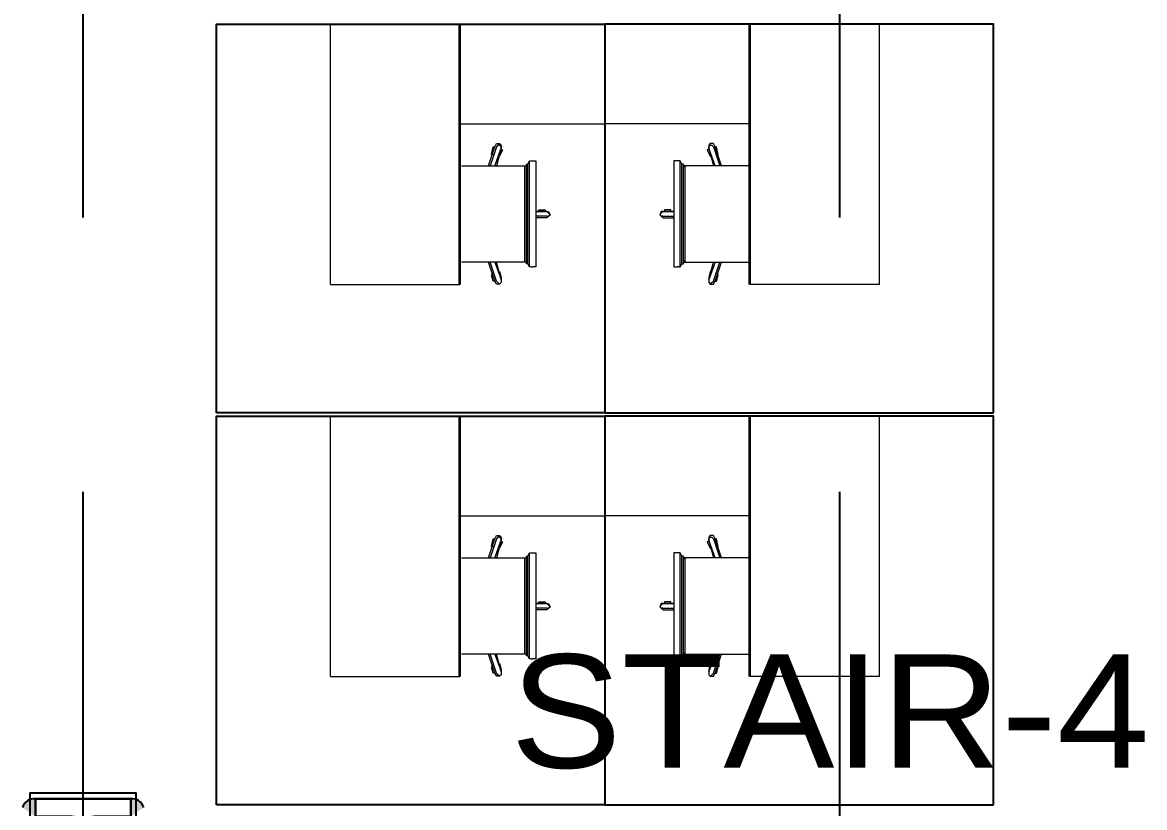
# Model space of a CAD drawing. Header units: millimetres. Extents: x 2148 to 2681, y 758 to 986.
# Drawn here: x 2598.861 to 2601.46, y 943.202 to 945.02 of the extents above; entities that cross this region are included whole.
import ezdxf

# ---------------------------------------------------------------- set-up
doc = ezdxf.new("R2010")
doc.units = ezdxf.units.MM
doc.linetypes.add('CENTER2', pattern=[28.575, 19.05, -3.175, 3.175, -3.175])
for name, color, linetype in [('at_Entity', 7, 'Continuous'), ('COLUMN', 7, 'Continuous'), ('D', 1, 'Continuous'), ('S-BEAM-IDEN', 2, 'Continuous'), ('S-COLS', 6, 'Continuous'), ('S_GRID LINES', 252, 'Continuous'), ('WELD', 251, 'Continuous')]:
    doc.layers.add(name, color=color, linetype=linetype)
doc.styles.add('MMTX$0$ESMX$0$X-OPTA1D', font='x-opta1d')

msp = doc.modelspace()

# ---------------------------------------------------------------- hatches: boundary and pattern name
at = {"layer": 'WELD'}
h = msp.add_hatch(color=256, dxfattribs=at)
h.paths.add_polyline_path([(2598.891019, 943.222295, 0.357162009), (2598.861019, 943.2017845), (2598.891019, 943.181274)])
h.paths.add_polyline_path([(2599.111999, 943.222295), (2599.111999, 943.181274), (2599.141999, 943.2017845, 0.357162009)])
h.paths.add_polyline_path([(2599.111999, 942.757348), (2599.111999, 942.716327, 0.357162009), (2599.141999, 942.7368375)])
h.paths.add_polyline_path([(2598.891019, 942.757348), (2598.861019, 942.7368375, 0.357162009), (2598.891019, 942.716327)])

# ---------------------------------------------------------------- linework, layer by layer
at = {"layer": 'at_Entity', "color": 0, "lineweight": 15}
for p, q in [((2599.5744719, 945.015824, 0), (2600.2102485, 945.015824, 0)), ((2599.5744719, 944.4131053, 0), (2599.5744719, 945.015824, 0)), ((2599.5744719, 945.015824, 0), (2600.2102485, 945.015824, 0)), ((2599.5744719, 944.4131053, 0), (2599.5744719, 945.015824, 0)), ((2600.2102485, 944.7852445, 0), (2600.2102485, 945.015824, 0)), ((2600.8460251, 945.015824, 0), (2600.2102485, 945.015824, 0)), ((2600.2102485, 944.7852445, 0), (2600.2102485, 945.015824, 0)), ((2600.2102485, 944.7852445, 0), (2600.2102485, 945.015824, 0)), ((2600.8460251, 945.015824, 0), (2600.2102485, 945.015824, 0)), ((2600.2102485, 944.7852445, 0), (2600.2102485, 945.015824, 0)), ((2600.8460251, 944.4131053, 0), (2600.8460251, 945.015824, 0)), ((2600.8460251, 944.4131053, 0), (2600.8460251, 945.015824, 0)), ((2599.8745909, 944.7852445, 0), (2600.2102485, 944.7852445, 0)), ((2599.8745909, 944.7852445, 0), (2600.2102485, 944.7852445, 0)), ((2600.5459061, 944.7852445, 0), (2600.2102485, 944.7852445, 0)), ((2600.5459061, 944.7852445, 0), (2600.2102485, 944.7852445, 0)), ((2599.9404712, 944.6880346, 0), (2599.9551112, 944.731954, 0)), ((2599.9404712, 944.6880346, 0), (2599.9551112, 944.731954, 0)), ((2599.958771, 944.731954, 0), (2599.944131, 944.6880346, 0)), ((2599.958771, 944.731954, 0), (2599.944131, 944.6880346, 0)), ((2599.9477909, 944.7136542, 0), (2599.9514507, 944.731954, 0)), ((2599.9477909, 944.7136542, 0), (2599.9514507, 944.731954, 0)), ((2599.9514507, 944.731954, 0), (2599.9551112, 944.731954, 0)), ((2599.9514507, 944.731954, 0), (2599.9551112, 944.731954, 0)), ((2599.9551112, 944.731954, 0), (2599.958771, 944.7392743, 0)), ((2599.9551112, 944.731954, 0), (2599.958771, 944.7392743, 0)), ((2599.9551112, 944.6880346, 0), (2599.9697512, 944.7282942, 0)), ((2599.9551112, 944.6880346, 0), (2599.9697512, 944.7282942, 0)), ((2599.958771, 944.7392743, 0), (2599.9660907, 944.7392743, 0)), ((2599.958771, 944.7392743, 0), (2599.9660907, 944.7392743, 0)), ((2599.9624309, 944.7356145, 0), (2599.958771, 944.731954, 0)), ((2599.9624309, 944.7356145, 0), (2599.958771, 944.731954, 0)), ((2599.9697512, 944.7282942, 0), (2599.958771, 944.6880346, 0)), ((2599.9697512, 944.7282942, 0), (2599.958771, 944.6880346, 0)), ((2599.9660907, 944.7356145, 0), (2599.9624309, 944.7356145, 0)), ((2599.9660907, 944.7356145, 0), (2599.9624309, 944.7356145, 0)), ((2599.9660907, 944.7392743, 0), (2599.9697512, 944.7356145, 0)), ((2599.9660907, 944.7392743, 0), (2599.9697512, 944.7356145, 0)), ((2599.9697512, 944.731954, 0), (2599.9660907, 944.7356145, 0)), ((2599.9697512, 944.731954, 0), (2599.9660907, 944.7356145, 0)), ((2599.9697512, 944.7356145, 0), (2599.9697512, 944.7282942, 0)), ((2599.9697512, 944.7356145, 0), (2599.9697512, 944.7282942, 0)), ((2599.9697512, 944.7282942, 0), (2599.9697512, 944.731954, 0)), ((2599.9697512, 944.7282942, 0), (2599.9697512, 944.731954, 0)), ((2600.4544063, 944.7392743, 0), (2600.4507458, 944.7356145, 0)), ((2600.4544063, 944.7392743, 0), (2600.4507458, 944.7356145, 0)), ((2600.4507458, 944.7356145, 0), (2600.4507458, 944.7282942, 0)), ((2600.4507458, 944.731954, 0), (2600.4544063, 944.7356145, 0)), ((2600.4507458, 944.7356145, 0), (2600.4507458, 944.7282942, 0)), ((2600.4507458, 944.731954, 0), (2600.4544063, 944.7356145, 0)), ((2600.4507458, 944.7282942, 0), (2600.4507458, 944.731954, 0)), ((2600.4507458, 944.7282942, 0), (2600.4507458, 944.731954, 0)), ((2600.4653858, 944.6880346, 0), (2600.4507458, 944.7282942, 0)), ((2600.4507458, 944.7282942, 0), (2600.461726, 944.6880346, 0)), ((2600.4653858, 944.6880346, 0), (2600.4507458, 944.7282942, 0)), ((2600.4507458, 944.7282942, 0), (2600.461726, 944.6880346, 0)), ((2600.461726, 944.7392743, 0), (2600.4544063, 944.7392743, 0)), ((2600.461726, 944.7392743, 0), (2600.4544063, 944.7392743, 0)), ((2600.4544063, 944.7356145, 0), (2600.4580661, 944.7356145, 0)), ((2600.4544063, 944.7356145, 0), (2600.4580661, 944.7356145, 0)), ((2600.4580661, 944.7356145, 0), (2600.461726, 944.731954, 0)), ((2600.4580661, 944.7356145, 0), (2600.461726, 944.731954, 0)), ((2600.4653858, 944.731954, 0), (2600.461726, 944.7392743, 0)), ((2600.4653858, 944.731954, 0), (2600.461726, 944.7392743, 0)), ((2600.461726, 944.731954, 0), (2600.4763659, 944.6880346, 0)), ((2600.461726, 944.731954, 0), (2600.4763659, 944.6880346, 0)), ((2600.4800258, 944.6880346, 0), (2600.4653858, 944.731954, 0)), ((2600.4690463, 944.731954, 0), (2600.4653858, 944.731954, 0)), ((2600.4800258, 944.6880346, 0), (2600.4653858, 944.731954, 0)), ((2600.4690463, 944.731954, 0), (2600.4653858, 944.731954, 0)), ((2600.4727061, 944.7136542, 0), (2600.4690463, 944.731954, 0)), ((2600.4727061, 944.7136542, 0), (2600.4690463, 944.731954, 0)), ((2599.9514507, 944.7136542, 0), (2599.9477909, 944.7136542, 0)), ((2599.9514507, 944.7136542, 0), (2599.9477909, 944.7136542, 0)), ((2599.9660907, 944.7099943, 0), (2599.9624309, 944.7099943, 0)), ((2599.9660907, 944.7099943, 0), (2599.9624309, 944.7099943, 0)), ((2599.973411, 944.7246343, 0), (2599.9660907, 944.7099943, 0)), ((2599.973411, 944.7246343, 0), (2599.9660907, 944.7099943, 0)), ((2599.9697512, 944.7246343, 0), (2599.973411, 944.7246343, 0)), ((2599.9697512, 944.7246343, 0), (2599.973411, 944.7246343, 0)), ((2600.4507458, 944.7246343, 0), (2600.447086, 944.7246343, 0)), ((2600.447086, 944.7246343, 0), (2600.4544063, 944.7099943, 0)), ((2600.4507458, 944.7246343, 0), (2600.447086, 944.7246343, 0)), ((2600.447086, 944.7246343, 0), (2600.4544063, 944.7099943, 0)), ((2600.4544063, 944.7099943, 0), (2600.4580661, 944.7099943, 0)), ((2600.4544063, 944.7099943, 0), (2600.4580661, 944.7099943, 0)), ((2600.4690463, 944.7136542, 0), (2600.4727061, 944.7136542, 0)), ((2600.4690463, 944.7136542, 0), (2600.4727061, 944.7136542, 0)), ((2599.8782514, 944.6880346, 0), (2600.0246507, 944.6880346, 0)), ((2599.8782514, 944.6880346, 0), (2600.0246507, 944.6880346, 0)), ((2600.0246507, 944.4647748, 0), (2600.0246507, 944.6880346, 0)), ((2600.0246507, 944.6880346, 0), (2600.0283112, 944.6880346, 0)), ((2600.0246507, 944.4647748, 0), (2600.0246507, 944.6880346, 0)), ((2600.0246507, 944.6880346, 0), (2600.0283112, 944.6880346, 0)), ((2600.0283112, 944.461115, 0), (2600.0283112, 944.6916945, 0)), ((2600.0283112, 944.6916945, 0), (2600.031971, 944.6916945, 0)), ((2600.0283112, 944.461115, 0), (2600.0283112, 944.6916945, 0)), ((2600.0283112, 944.6916945, 0), (2600.031971, 944.6916945, 0)), ((2600.0283112, 944.6880346, 0), (2600.0283112, 944.6843742, 0)), ((2600.0283112, 944.6880346, 0), (2600.0283112, 944.6843742, 0)), ((2600.031971, 944.6916945, 0), (2600.0356309, 944.6990142, 0)), ((2600.031971, 944.6916945, 0), (2600.0356309, 944.6990142, 0)), ((2600.031971, 944.461115, 0), (2600.031971, 944.6916945, 0)), ((2600.031971, 944.461115, 0), (2600.031971, 944.6916945, 0)), ((2600.0356309, 944.6990142, 0), (2600.0392907, 944.6990142, 0)), ((2600.0356309, 944.4537947, 0), (2600.0356309, 944.6990142, 0)), ((2600.0356309, 944.6990142, 0), (2600.0392907, 944.6990142, 0)), ((2600.0356309, 944.4537947, 0), (2600.0356309, 944.6990142, 0)), ((2600.0392907, 944.6990142, 0), (2600.0429506, 944.6990142, 0)), ((2600.0392907, 944.6990142, 0), (2600.0429506, 944.6990142, 0)), ((2600.0429506, 944.6990142, 0), (2600.0502709, 944.6990142, 0)), ((2600.0429506, 944.6990142, 0), (2600.0502709, 944.6990142, 0)), ((2600.0502709, 944.6990142, 0), (2600.0502709, 944.6916945, 0)), ((2600.0502709, 944.6990142, 0), (2600.0502709, 944.6916945, 0)), ((2600.0502709, 944.6916945, 0), (2600.0502709, 944.461115, 0)), ((2600.0502709, 944.6916945, 0), (2600.0502709, 944.461115, 0)), ((2600.3775464, 944.6990142, 0), (2600.3702261, 944.6990142, 0)), ((2600.3702261, 944.6990142, 0), (2600.3702261, 944.6916945, 0)), ((2600.3775464, 944.6990142, 0), (2600.3702261, 944.6990142, 0)), ((2600.3702261, 944.6990142, 0), (2600.3702261, 944.6916945, 0)), ((2600.3702261, 944.6916945, 0), (2600.3702261, 944.461115, 0)), ((2600.3702261, 944.6916945, 0), (2600.3702261, 944.461115, 0)), ((2600.3812063, 944.6990142, 0), (2600.3775464, 944.6990142, 0)), ((2600.3812063, 944.6990142, 0), (2600.3775464, 944.6990142, 0)), ((2600.3848661, 944.6990142, 0), (2600.3812063, 944.6990142, 0)), ((2600.3848661, 944.6990142, 0), (2600.3812063, 944.6990142, 0)), ((2600.388526, 944.6916945, 0), (2600.3848661, 944.6990142, 0)), ((2600.3848661, 944.4537947, 0), (2600.3848661, 944.6990142, 0)), ((2600.388526, 944.6916945, 0), (2600.3848661, 944.6990142, 0)), ((2600.3848661, 944.4537947, 0), (2600.3848661, 944.6990142, 0)), ((2600.388526, 944.461115, 0), (2600.388526, 944.6916945, 0)), ((2600.3921858, 944.6916945, 0), (2600.388526, 944.6916945, 0)), ((2600.388526, 944.461115, 0), (2600.388526, 944.6916945, 0)), ((2600.3921858, 944.6916945, 0), (2600.388526, 944.6916945, 0)), ((2600.3921858, 944.461115, 0), (2600.3921858, 944.6916945, 0)), ((2600.3921858, 944.461115, 0), (2600.3921858, 944.6916945, 0)), ((2600.3958463, 944.6880346, 0), (2600.3921858, 944.6880346, 0)), ((2600.3921858, 944.6880346, 0), (2600.3921858, 944.6843742, 0)), ((2600.3958463, 944.6880346, 0), (2600.3921858, 944.6880346, 0)), ((2600.3921858, 944.6880346, 0), (2600.3921858, 944.6843742, 0)), ((2600.3958463, 944.4647748, 0), (2600.3958463, 944.6880346, 0)), ((2600.5422456, 944.6880346, 0), (2600.3958463, 944.6880346, 0)), ((2600.3958463, 944.4647748, 0), (2600.3958463, 944.6880346, 0)), ((2600.5422456, 944.6880346, 0), (2600.3958463, 944.6880346, 0)), ((2600.0502709, 944.5818948, 0), (2600.075891, 944.5818948, 0)), ((2600.075891, 944.5818948, 0), (2600.0502709, 944.5818948, 0)), ((2600.0502709, 944.5818948, 0), (2600.075891, 944.5818948, 0)), ((2600.075891, 944.5818948, 0), (2600.0502709, 944.5818948, 0)), ((2600.075891, 944.5709147, 0), (2600.0502709, 944.5709147, 0)), ((2600.075891, 944.5709147, 0), (2600.0502709, 944.5709147, 0)), ((2600.0575906, 944.5818948, 0), (2600.0575906, 944.5855547, 0)), ((2600.0575906, 944.5855547, 0), (2600.0722305, 944.5855547, 0)), ((2600.0575906, 944.5818948, 0), (2600.0575906, 944.5855547, 0)), ((2600.0575906, 944.5855547, 0), (2600.0722305, 944.5855547, 0)), ((2600.0722305, 944.5855547, 0), (2600.0722305, 944.5818948, 0)), ((2600.0722305, 944.5855547, 0), (2600.0722305, 944.5818948, 0)), ((2600.0795509, 944.5782344, 0), (2600.075891, 944.5818948, 0)), ((2600.075891, 944.5818948, 0), (2600.0795509, 944.5818948, 0)), ((2600.0795509, 944.5782344, 0), (2600.075891, 944.5818948, 0)), ((2600.075891, 944.5818948, 0), (2600.0795509, 944.5818948, 0)), ((2600.075891, 944.5709147, 0), (2600.0795509, 944.5709147, 0)), ((2600.0795509, 944.5709147, 0), (2600.075891, 944.5672548, 0)), ((2600.075891, 944.5709147, 0), (2600.0795509, 944.5709147, 0)), ((2600.0795509, 944.5709147, 0), (2600.075891, 944.5672548, 0)), ((2600.0795509, 944.5818948, 0), (2600.0832107, 944.5745745, 0)), ((2600.0795509, 944.5818948, 0), (2600.0832107, 944.5745745, 0)), ((2600.0832107, 944.5745745, 0), (2600.0795509, 944.5782344, 0)), ((2600.0832107, 944.5745745, 0), (2600.0795509, 944.5782344, 0)), ((2600.0795509, 944.5709147, 0), (2600.0832107, 944.5745745, 0)), ((2600.0832107, 944.5745745, 0), (2600.0795509, 944.5709147, 0)), ((2600.0795509, 944.5709147, 0), (2600.0832107, 944.5745745, 0)), ((2600.0832107, 944.5745745, 0), (2600.0795509, 944.5709147, 0)), ((2600.3409461, 944.5818948, 0), (2600.3372863, 944.5745745, 0)), ((2600.3409461, 944.5818948, 0), (2600.3372863, 944.5745745, 0)), ((2600.3372863, 944.5745745, 0), (2600.3409461, 944.5782344, 0)), ((2600.3372863, 944.5745745, 0), (2600.3409461, 944.5782344, 0)), ((2600.3409461, 944.5709147, 0), (2600.3372863, 944.5745745, 0)), ((2600.3372863, 944.5745745, 0), (2600.3409461, 944.5709147, 0)), ((2600.3409461, 944.5709147, 0), (2600.3372863, 944.5745745, 0)), ((2600.3372863, 944.5745745, 0), (2600.3409461, 944.5709147, 0)), ((2600.3409461, 944.5782344, 0), (2600.344606, 944.5818948, 0)), ((2600.344606, 944.5818948, 0), (2600.3409461, 944.5818948, 0)), ((2600.3409461, 944.5782344, 0), (2600.344606, 944.5818948, 0)), ((2600.344606, 944.5818948, 0), (2600.3409461, 944.5818948, 0)), ((2600.344606, 944.5709147, 0), (2600.3409461, 944.5709147, 0)), ((2600.3409461, 944.5709147, 0), (2600.344606, 944.5672548, 0)), ((2600.344606, 944.5709147, 0), (2600.3409461, 944.5709147, 0)), ((2600.3409461, 944.5709147, 0), (2600.344606, 944.5672548, 0)), ((2600.3702261, 944.5818948, 0), (2600.344606, 944.5818948, 0)), ((2600.344606, 944.5818948, 0), (2600.3702261, 944.5818948, 0)), ((2600.3702261, 944.5818948, 0), (2600.344606, 944.5818948, 0)), ((2600.344606, 944.5818948, 0), (2600.3702261, 944.5818948, 0)), ((2600.344606, 944.5709147, 0), (2600.3702261, 944.5709147, 0)), ((2600.344606, 944.5709147, 0), (2600.3702261, 944.5709147, 0)), ((2600.3629064, 944.5855547, 0), (2600.3482664, 944.5855547, 0)), ((2600.3482664, 944.5855547, 0), (2600.3482664, 944.5818948, 0)), ((2600.3629064, 944.5855547, 0), (2600.3482664, 944.5855547, 0)), ((2600.3482664, 944.5855547, 0), (2600.3482664, 944.5818948, 0)), ((2600.3629064, 944.5818948, 0), (2600.3629064, 944.5855547, 0)), ((2600.3629064, 944.5818948, 0), (2600.3629064, 944.5855547, 0)), ((2600.075891, 944.5672548, 0), (2600.0502709, 944.5672548, 0)), ((2600.075891, 944.5672548, 0), (2600.0502709, 944.5672548, 0)), ((2600.0722305, 944.5672548, 0), (2600.0575906, 944.5672548, 0)), ((2600.0722305, 944.5672548, 0), (2600.0575906, 944.5672548, 0)), ((2600.344606, 944.5672548, 0), (2600.3702261, 944.5672548, 0)), ((2600.344606, 944.5672548, 0), (2600.3702261, 944.5672548, 0)), ((2600.3482664, 944.5672548, 0), (2600.3629064, 944.5672548, 0)), ((2600.3482664, 944.5672548, 0), (2600.3629064, 944.5672548, 0)), ((2600.0283112, 944.4684347, 0), (2600.0283112, 944.4647748, 0)), ((2600.0283112, 944.4684347, 0), (2600.0283112, 944.4647748, 0)), ((2600.3921858, 944.4684347, 0), (2600.3921858, 944.4647748, 0)), ((2600.3921858, 944.4684347, 0), (2600.3921858, 944.4647748, 0)), ((2600.0246507, 944.4647748, 0), (2599.8782514, 944.4647748, 0)), ((2600.0246507, 944.4647748, 0), (2599.8782514, 944.4647748, 0)), ((2599.9551112, 944.4208548, 0), (2599.9404712, 944.4647748, 0)), ((2599.9551112, 944.4208548, 0), (2599.9404712, 944.4647748, 0)), ((2599.958771, 944.4208548, 0), (2599.944131, 944.4647748, 0)), ((2599.958771, 944.4208548, 0), (2599.944131, 944.4647748, 0)), ((2599.9551112, 944.4647748, 0), (2599.9697512, 944.4245147, 0)), ((2599.9551112, 944.4647748, 0), (2599.9697512, 944.4245147, 0)), ((2599.9697512, 944.4245147, 0), (2599.958771, 944.4647748, 0)), ((2599.9697512, 944.4245147, 0), (2599.958771, 944.4647748, 0)), ((2599.9624309, 944.4428145, 0), (2599.9660907, 944.4428145, 0)), ((2599.9624309, 944.4428145, 0), (2599.9660907, 944.4428145, 0)), ((2599.9660907, 944.4428145, 0), (2599.9697512, 944.4281745, 0)), ((2599.9660907, 944.4428145, 0), (2599.9697512, 944.4281745, 0)), ((2600.0283112, 944.4647748, 0), (2600.0246507, 944.4647748, 0)), ((2600.0283112, 944.4647748, 0), (2600.0246507, 944.4647748, 0)), ((2600.031971, 944.461115, 0), (2600.0283112, 944.461115, 0)), ((2600.031971, 944.461115, 0), (2600.0283112, 944.461115, 0)), ((2600.0356309, 944.4537947, 0), (2600.031971, 944.461115, 0)), ((2600.0356309, 944.4537947, 0), (2600.031971, 944.461115, 0)), ((2600.0392907, 944.4537947, 0), (2600.0356309, 944.4537947, 0)), ((2600.0392907, 944.4537947, 0), (2600.0356309, 944.4537947, 0)), ((2600.0392907, 944.4537947, 0), (2600.0429506, 944.4537947, 0)), ((2600.0392907, 944.4537947, 0), (2600.0429506, 944.4537947, 0)), ((2600.0502709, 944.4537947, 0), (2600.0429506, 944.4537947, 0)), ((2600.0502709, 944.4537947, 0), (2600.0429506, 944.4537947, 0)), ((2600.0502709, 944.461115, 0), (2600.0502709, 944.4537947, 0)), ((2600.0502709, 944.461115, 0), (2600.0502709, 944.4537947, 0)), ((2600.3702261, 944.461115, 0), (2600.3702261, 944.4537947, 0)), ((2600.3702261, 944.461115, 0), (2600.3702261, 944.4537947, 0)), ((2600.3702261, 944.4537947, 0), (2600.3775464, 944.4537947, 0)), ((2600.3702261, 944.4537947, 0), (2600.3775464, 944.4537947, 0)), ((2600.3812063, 944.4537947, 0), (2600.3775464, 944.4537947, 0)), ((2600.3812063, 944.4537947, 0), (2600.3775464, 944.4537947, 0)), ((2600.3812063, 944.4537947, 0), (2600.3848661, 944.4537947, 0)), ((2600.3812063, 944.4537947, 0), (2600.3848661, 944.4537947, 0)), ((2600.3848661, 944.4537947, 0), (2600.388526, 944.461115, 0)), ((2600.3848661, 944.4537947, 0), (2600.388526, 944.461115, 0)), ((2600.388526, 944.461115, 0), (2600.3921858, 944.461115, 0)), ((2600.388526, 944.461115, 0), (2600.3921858, 944.461115, 0)), ((2600.3921858, 944.4647748, 0), (2600.3958463, 944.4647748, 0)), ((2600.3921858, 944.4647748, 0), (2600.3958463, 944.4647748, 0)), ((2600.3958463, 944.4647748, 0), (2600.5422456, 944.4647748, 0)), ((2600.3958463, 944.4647748, 0), (2600.5422456, 944.4647748, 0)), ((2600.4653858, 944.4647748, 0), (2600.4507458, 944.4245147, 0)), ((2600.4507458, 944.4245147, 0), (2600.461726, 944.4647748, 0)), ((2600.4653858, 944.4647748, 0), (2600.4507458, 944.4245147, 0)), ((2600.4507458, 944.4245147, 0), (2600.461726, 944.4647748, 0)), ((2600.4544063, 944.4428145, 0), (2600.4507458, 944.4281745, 0)), ((2600.4544063, 944.4428145, 0), (2600.4507458, 944.4281745, 0)), ((2600.4580661, 944.4428145, 0), (2600.4544063, 944.4428145, 0)), ((2600.4580661, 944.4428145, 0), (2600.4544063, 944.4428145, 0)), ((2600.461726, 944.4208548, 0), (2600.4763659, 944.4647748, 0)), ((2600.461726, 944.4208548, 0), (2600.4763659, 944.4647748, 0)), ((2600.4653858, 944.4208548, 0), (2600.4800258, 944.4647748, 0)), ((2600.4653858, 944.4208548, 0), (2600.4800258, 944.4647748, 0)), ((2599.9477909, 944.4354948, 0), (2599.9514507, 944.4391547, 0)), ((2599.9477909, 944.4354948, 0), (2599.9514507, 944.4391547, 0)), ((2599.9514507, 944.4208548, 0), (2599.9477909, 944.4354948, 0)), ((2599.9514507, 944.4208548, 0), (2599.9477909, 944.4354948, 0)), ((2599.9551112, 944.4208548, 0), (2599.9514507, 944.4208548, 0)), ((2599.9551112, 944.4208548, 0), (2599.9514507, 944.4208548, 0)), ((2599.958771, 944.4135352, 0), (2599.9551112, 944.4208548, 0)), ((2599.958771, 944.4135352, 0), (2599.9551112, 944.4208548, 0)), ((2599.9624309, 944.417195, 0), (2599.958771, 944.4208548, 0)), ((2599.9624309, 944.417195, 0), (2599.958771, 944.4208548, 0)), ((2599.9660907, 944.4135352, 0), (2599.9624309, 944.417195, 0)), ((2599.9660907, 944.4135352, 0), (2599.9624309, 944.417195, 0)), ((2599.9697512, 944.417195, 0), (2599.9660907, 944.4135352, 0)), ((2599.9697512, 944.417195, 0), (2599.9660907, 944.4135352, 0)), ((2599.9697512, 944.417195, 0), (2599.9660907, 944.4135352, 0)), ((2599.9697512, 944.417195, 0), (2599.9660907, 944.4135352, 0)), ((2599.9697512, 944.4281745, 0), (2599.9697512, 944.4245147, 0)), ((2599.9697512, 944.4281745, 0), (2599.9697512, 944.4245147, 0)), ((2599.9697512, 944.4245147, 0), (2599.9697512, 944.417195, 0)), ((2599.9697512, 944.4245147, 0), (2599.9697512, 944.417195, 0)), ((2599.9697512, 944.4208548, 0), (2599.9697512, 944.417195, 0)), ((2599.9697512, 944.4208548, 0), (2599.9697512, 944.417195, 0)), ((2600.4507458, 944.4281745, 0), (2600.4507458, 944.4245147, 0)), ((2600.4507458, 944.4281745, 0), (2600.4507458, 944.4245147, 0)), ((2600.4507458, 944.4245147, 0), (2600.4507458, 944.417195, 0)), ((2600.4507458, 944.4245147, 0), (2600.4507458, 944.417195, 0)), ((2600.4507458, 944.4208548, 0), (2600.4507458, 944.417195, 0)), ((2600.4507458, 944.4208548, 0), (2600.4507458, 944.417195, 0)), ((2600.4507458, 944.417195, 0), (2600.4544063, 944.4135352, 0)), ((2600.4507458, 944.417195, 0), (2600.4544063, 944.4135352, 0)), ((2600.4507458, 944.417195, 0), (2600.4544063, 944.4135352, 0)), ((2600.4507458, 944.417195, 0), (2600.4544063, 944.4135352, 0)), ((2600.4544063, 944.4135352, 0), (2600.4580661, 944.417195, 0)), ((2600.4544063, 944.4135352, 0), (2600.4580661, 944.417195, 0)), ((2600.4580661, 944.417195, 0), (2600.461726, 944.4208548, 0)), ((2600.4580661, 944.417195, 0), (2600.461726, 944.4208548, 0)), ((2600.461726, 944.4135352, 0), (2600.4653858, 944.4208548, 0)), ((2600.461726, 944.4135352, 0), (2600.4653858, 944.4208548, 0)), ((2600.4653858, 944.4208548, 0), (2600.4690463, 944.4208548, 0)), ((2600.4653858, 944.4208548, 0), (2600.4690463, 944.4208548, 0)), ((2600.4727061, 944.4354948, 0), (2600.4690463, 944.4391547, 0)), ((2600.4727061, 944.4354948, 0), (2600.4690463, 944.4391547, 0)), ((2600.4690463, 944.4208548, 0), (2600.4727061, 944.4354948, 0)), ((2600.4690463, 944.4208548, 0), (2600.4727061, 944.4354948, 0)), ((2599.5744719, 944.4131053, 0), (2599.8745909, 944.4131053, 0)), ((2599.5744719, 944.4131053, 0), (2599.8745909, 944.4131053, 0)), ((2599.9660907, 944.4135352, 0), (2599.958771, 944.4135352, 0)), ((2599.9660907, 944.4135352, 0), (2599.958771, 944.4135352, 0)), ((2600.4544063, 944.4135352, 0), (2600.461726, 944.4135352, 0)), ((2600.4544063, 944.4135352, 0), (2600.461726, 944.4135352, 0)), ((2600.8460251, 944.4131053, 0), (2600.5459061, 944.4131053, 0)), ((2600.8460251, 944.4131053, 0), (2600.5459061, 944.4131053, 0)), ((2599.5744719, 944.1080923, 0), (2600.2102485, 944.1080923, 0)), ((2599.5744719, 943.5053737, 0), (2599.5744719, 944.1080923, 0)), ((2599.5744719, 944.1080923, 0), (2600.2102485, 944.1080923, 0)), ((2599.5744719, 943.5053737, 0), (2599.5744719, 944.1080923, 0)), ((2600.2102485, 943.8775128, 0), (2600.2102485, 944.1080923, 0)), ((2600.8460251, 944.1080923, 0), (2600.2102485, 944.1080923, 0)), ((2600.2102485, 943.8775128, 0), (2600.2102485, 944.1080923, 0)), ((2600.2102485, 943.8775128, 0), (2600.2102485, 944.1080923, 0)), ((2600.8460251, 944.1080923, 0), (2600.2102485, 944.1080923, 0)), ((2600.2102485, 943.8775128, 0), (2600.2102485, 944.1080923, 0)), ((2600.8460251, 943.5053737, 0), (2600.8460251, 944.1080923, 0)), ((2600.8460251, 943.5053737, 0), (2600.8460251, 944.1080923, 0)), ((2599.8745909, 943.8775128, 0), (2600.2102485, 943.8775128, 0)), ((2599.8745909, 943.8775128, 0), (2600.2102485, 943.8775128, 0)), ((2600.5459061, 943.8775128, 0), (2600.2102485, 943.8775128, 0)), ((2600.5459061, 943.8775128, 0), (2600.2102485, 943.8775128, 0)), ((2599.9404712, 943.780303, 0), (2599.9551112, 943.8242223, 0)), ((2599.9404712, 943.780303, 0), (2599.9551112, 943.8242223, 0)), ((2599.958771, 943.8242223, 0), (2599.944131, 943.780303, 0)), ((2599.958771, 943.8242223, 0), (2599.944131, 943.780303, 0)), ((2599.9477909, 943.8059225, 0), (2599.9514507, 943.8242223, 0)), ((2599.9477909, 943.8059225, 0), (2599.9514507, 943.8242223, 0)), ((2599.9514507, 943.8242223, 0), (2599.9551112, 943.8242223, 0)), ((2599.9514507, 943.8242223, 0), (2599.9551112, 943.8242223, 0)), ((2599.9551112, 943.8242223, 0), (2599.958771, 943.8315426, 0)), ((2599.9551112, 943.8242223, 0), (2599.958771, 943.8315426, 0)), ((2599.9551112, 943.780303, 0), (2599.9697512, 943.8205625, 0)), ((2599.9551112, 943.780303, 0), (2599.9697512, 943.8205625, 0)), ((2599.958771, 943.8315426, 0), (2599.9660907, 943.8315426, 0)), ((2599.958771, 943.8315426, 0), (2599.9660907, 943.8315426, 0)), ((2599.9624309, 943.8278828, 0), (2599.958771, 943.8242223, 0)), ((2599.9624309, 943.8278828, 0), (2599.958771, 943.8242223, 0)), ((2599.9697512, 943.8205625, 0), (2599.958771, 943.780303, 0)), ((2599.9697512, 943.8205625, 0), (2599.958771, 943.780303, 0)), ((2599.9660907, 943.8278828, 0), (2599.9624309, 943.8278828, 0)), ((2599.9660907, 943.8278828, 0), (2599.9624309, 943.8278828, 0)), ((2599.9660907, 943.8315426, 0), (2599.9697512, 943.8278828, 0)), ((2599.9660907, 943.8315426, 0), (2599.9697512, 943.8278828, 0)), ((2599.9697512, 943.8242223, 0), (2599.9660907, 943.8278828, 0)), ((2599.9697512, 943.8242223, 0), (2599.9660907, 943.8278828, 0)), ((2599.973411, 943.8169026, 0), (2599.9660907, 943.8022626, 0)), ((2599.973411, 943.8169026, 0), (2599.9660907, 943.8022626, 0)), ((2599.9697512, 943.8278828, 0), (2599.9697512, 943.8205625, 0)), ((2599.9697512, 943.8278828, 0), (2599.9697512, 943.8205625, 0)), ((2599.9697512, 943.8205625, 0), (2599.9697512, 943.8242223, 0)), ((2599.9697512, 943.8205625, 0), (2599.9697512, 943.8242223, 0)), ((2599.9697512, 943.8169026, 0), (2599.973411, 943.8169026, 0)), ((2599.9697512, 943.8169026, 0), (2599.973411, 943.8169026, 0)), ((2600.4507458, 943.8169026, 0), (2600.447086, 943.8169026, 0)), ((2600.447086, 943.8169026, 0), (2600.4544063, 943.8022626, 0)), ((2600.4507458, 943.8169026, 0), (2600.447086, 943.8169026, 0)), ((2600.447086, 943.8169026, 0), (2600.4544063, 943.8022626, 0)), ((2600.4544063, 943.8315426, 0), (2600.4507458, 943.8278828, 0)), ((2600.4544063, 943.8315426, 0), (2600.4507458, 943.8278828, 0)), ((2600.4507458, 943.8278828, 0), (2600.4507458, 943.8205625, 0)), ((2600.4507458, 943.8242223, 0), (2600.4544063, 943.8278828, 0)), ((2600.4507458, 943.8278828, 0), (2600.4507458, 943.8205625, 0)), ((2600.4507458, 943.8242223, 0), (2600.4544063, 943.8278828, 0)), ((2600.4507458, 943.8205625, 0), (2600.4507458, 943.8242223, 0)), ((2600.4507458, 943.8205625, 0), (2600.4507458, 943.8242223, 0)), ((2600.4653858, 943.780303, 0), (2600.4507458, 943.8205625, 0)), ((2600.4507458, 943.8205625, 0), (2600.461726, 943.780303, 0)), ((2600.4653858, 943.780303, 0), (2600.4507458, 943.8205625, 0)), ((2600.4507458, 943.8205625, 0), (2600.461726, 943.780303, 0)), ((2600.461726, 943.8315426, 0), (2600.4544063, 943.8315426, 0)), ((2600.461726, 943.8315426, 0), (2600.4544063, 943.8315426, 0)), ((2600.4544063, 943.8278828, 0), (2600.4580661, 943.8278828, 0)), ((2600.4544063, 943.8278828, 0), (2600.4580661, 943.8278828, 0)), ((2600.4580661, 943.8278828, 0), (2600.461726, 943.8242223, 0)), ((2600.4580661, 943.8278828, 0), (2600.461726, 943.8242223, 0)), ((2600.4653858, 943.8242223, 0), (2600.461726, 943.8315426, 0)), ((2600.4653858, 943.8242223, 0), (2600.461726, 943.8315426, 0)), ((2600.461726, 943.8242223, 0), (2600.4763659, 943.780303, 0)), ((2600.461726, 943.8242223, 0), (2600.4763659, 943.780303, 0)), ((2600.4800258, 943.780303, 0), (2600.4653858, 943.8242223, 0)), ((2600.4690463, 943.8242223, 0), (2600.4653858, 943.8242223, 0)), ((2600.4800258, 943.780303, 0), (2600.4653858, 943.8242223, 0)), ((2600.4690463, 943.8242223, 0), (2600.4653858, 943.8242223, 0)), ((2600.4727061, 943.8059225, 0), (2600.4690463, 943.8242223, 0)), ((2600.4727061, 943.8059225, 0), (2600.4690463, 943.8242223, 0)), ((2599.9514507, 943.8059225, 0), (2599.9477909, 943.8059225, 0)), ((2599.9514507, 943.8059225, 0), (2599.9477909, 943.8059225, 0)), ((2599.9660907, 943.8022626, 0), (2599.9624309, 943.8022626, 0)), ((2599.9660907, 943.8022626, 0), (2599.9624309, 943.8022626, 0)), ((2600.031971, 943.7839628, 0), (2600.0356309, 943.7912825, 0)), ((2600.031971, 943.7839628, 0), (2600.0356309, 943.7912825, 0)), ((2600.0356309, 943.7912825, 0), (2600.0392907, 943.7912825, 0)), ((2600.0356309, 943.546063, 0), (2600.0356309, 943.7912825, 0)), ((2600.0356309, 943.7912825, 0), (2600.0392907, 943.7912825, 0)), ((2600.0356309, 943.546063, 0), (2600.0356309, 943.7912825, 0)), ((2600.0392907, 943.7912825, 0), (2600.0429506, 943.7912825, 0)), ((2600.0392907, 943.7912825, 0), (2600.0429506, 943.7912825, 0)), ((2600.0429506, 943.7912825, 0), (2600.0502709, 943.7912825, 0)), ((2600.0429506, 943.7912825, 0), (2600.0502709, 943.7912825, 0)), ((2600.0502709, 943.7912825, 0), (2600.0502709, 943.7839628, 0)), ((2600.0502709, 943.7912825, 0), (2600.0502709, 943.7839628, 0)), ((2600.3775464, 943.7912825, 0), (2600.3702261, 943.7912825, 0)), ((2600.3702261, 943.7912825, 0), (2600.3702261, 943.7839628, 0)), ((2600.3775464, 943.7912825, 0), (2600.3702261, 943.7912825, 0)), ((2600.3702261, 943.7912825, 0), (2600.3702261, 943.7839628, 0)), ((2600.3812063, 943.7912825, 0), (2600.3775464, 943.7912825, 0)), ((2600.3812063, 943.7912825, 0), (2600.3775464, 943.7912825, 0)), ((2600.3848661, 943.7912825, 0), (2600.3812063, 943.7912825, 0)), ((2600.3848661, 943.7912825, 0), (2600.3812063, 943.7912825, 0)), ((2600.388526, 943.7839628, 0), (2600.3848661, 943.7912825, 0)), ((2600.3848661, 943.546063, 0), (2600.3848661, 943.7912825, 0)), ((2600.388526, 943.7839628, 0), (2600.3848661, 943.7912825, 0)), ((2600.3848661, 943.546063, 0), (2600.3848661, 943.7912825, 0)), ((2600.4544063, 943.8022626, 0), (2600.4580661, 943.8022626, 0)), ((2600.4544063, 943.8022626, 0), (2600.4580661, 943.8022626, 0)), ((2600.4690463, 943.8059225, 0), (2600.4727061, 943.8059225, 0)), ((2600.4690463, 943.8059225, 0), (2600.4727061, 943.8059225, 0)), ((2599.8782514, 943.780303, 0), (2600.0246507, 943.780303, 0)), ((2599.8782514, 943.780303, 0), (2600.0246507, 943.780303, 0)), ((2600.0246507, 943.5570432, 0), (2600.0246507, 943.780303, 0)), ((2600.0246507, 943.780303, 0), (2600.0283112, 943.780303, 0)), ((2600.0246507, 943.5570432, 0), (2600.0246507, 943.780303, 0)), ((2600.0246507, 943.780303, 0), (2600.0283112, 943.780303, 0)), ((2600.0283112, 943.5533833, 0), (2600.0283112, 943.7839628, 0)), ((2600.0283112, 943.7839628, 0), (2600.031971, 943.7839628, 0)), ((2600.0283112, 943.5533833, 0), (2600.0283112, 943.7839628, 0)), ((2600.0283112, 943.7839628, 0), (2600.031971, 943.7839628, 0)), ((2600.0283112, 943.780303, 0), (2600.0283112, 943.7766425, 0)), ((2600.0283112, 943.780303, 0), (2600.0283112, 943.7766425, 0)), ((2600.031971, 943.5533833, 0), (2600.031971, 943.7839628, 0)), ((2600.031971, 943.5533833, 0), (2600.031971, 943.7839628, 0)), ((2600.0502709, 943.7839628, 0), (2600.0502709, 943.5533833, 0)), ((2600.0502709, 943.7839628, 0), (2600.0502709, 943.5533833, 0)), ((2600.3702261, 943.7839628, 0), (2600.3702261, 943.5533833, 0)), ((2600.3702261, 943.7839628, 0), (2600.3702261, 943.5533833, 0)), ((2600.388526, 943.5533833, 0), (2600.388526, 943.7839628, 0)), ((2600.3921858, 943.7839628, 0), (2600.388526, 943.7839628, 0)), ((2600.388526, 943.5533833, 0), (2600.388526, 943.7839628, 0)), ((2600.3921858, 943.7839628, 0), (2600.388526, 943.7839628, 0)), ((2600.3921858, 943.5533833, 0), (2600.3921858, 943.7839628, 0)), ((2600.3921858, 943.5533833, 0), (2600.3921858, 943.7839628, 0)), ((2600.3958463, 943.780303, 0), (2600.3921858, 943.780303, 0)), ((2600.3921858, 943.780303, 0), (2600.3921858, 943.7766425, 0)), ((2600.3958463, 943.780303, 0), (2600.3921858, 943.780303, 0)), ((2600.3921858, 943.780303, 0), (2600.3921858, 943.7766425, 0)), ((2600.3958463, 943.5570432, 0), (2600.3958463, 943.780303, 0)), ((2600.5422456, 943.780303, 0), (2600.3958463, 943.780303, 0)), ((2600.3958463, 943.5570432, 0), (2600.3958463, 943.780303, 0)), ((2600.5422456, 943.780303, 0), (2600.3958463, 943.780303, 0)), ((2600.0502709, 943.6741631, 0), (2600.075891, 943.6741631, 0)), ((2600.075891, 943.6741631, 0), (2600.0502709, 943.6741631, 0)), ((2600.0502709, 943.6741631, 0), (2600.075891, 943.6741631, 0)), ((2600.075891, 943.6741631, 0), (2600.0502709, 943.6741631, 0)), ((2600.075891, 943.663183, 0), (2600.0502709, 943.663183, 0)), ((2600.075891, 943.663183, 0), (2600.0502709, 943.663183, 0)), ((2600.0575906, 943.6741631, 0), (2600.0575906, 943.677823, 0)), ((2600.0575906, 943.677823, 0), (2600.0722305, 943.677823, 0)), ((2600.0575906, 943.6741631, 0), (2600.0575906, 943.677823, 0)), ((2600.0575906, 943.677823, 0), (2600.0722305, 943.677823, 0)), ((2600.0722305, 943.677823, 0), (2600.0722305, 943.6741631, 0)), ((2600.0722305, 943.677823, 0), (2600.0722305, 943.6741631, 0)), ((2600.0795509, 943.6705027, 0), (2600.075891, 943.6741631, 0)), ((2600.075891, 943.6741631, 0), (2600.0795509, 943.6741631, 0)), ((2600.0795509, 943.6705027, 0), (2600.075891, 943.6741631, 0)), ((2600.075891, 943.6741631, 0), (2600.0795509, 943.6741631, 0)), ((2600.075891, 943.663183, 0), (2600.0795509, 943.663183, 0)), ((2600.0795509, 943.663183, 0), (2600.075891, 943.6595231, 0)), ((2600.075891, 943.663183, 0), (2600.0795509, 943.663183, 0)), ((2600.0795509, 943.663183, 0), (2600.075891, 943.6595231, 0)), ((2600.0795509, 943.6741631, 0), (2600.0832107, 943.6668428, 0)), ((2600.0795509, 943.6741631, 0), (2600.0832107, 943.6668428, 0)), ((2600.0832107, 943.6668428, 0), (2600.0795509, 943.6705027, 0)), ((2600.0832107, 943.6668428, 0), (2600.0795509, 943.6705027, 0)), ((2600.0795509, 943.663183, 0), (2600.0832107, 943.6668428, 0)), ((2600.0832107, 943.6668428, 0), (2600.0795509, 943.663183, 0)), ((2600.0795509, 943.663183, 0), (2600.0832107, 943.6668428, 0)), ((2600.0832107, 943.6668428, 0), (2600.0795509, 943.663183, 0)), ((2600.3409461, 943.6741631, 0), (2600.3372863, 943.6668428, 0)), ((2600.3409461, 943.6741631, 0), (2600.3372863, 943.6668428, 0)), ((2600.3372863, 943.6668428, 0), (2600.3409461, 943.6705027, 0)), ((2600.3372863, 943.6668428, 0), (2600.3409461, 943.6705027, 0)), ((2600.3409461, 943.663183, 0), (2600.3372863, 943.6668428, 0)), ((2600.3372863, 943.6668428, 0), (2600.3409461, 943.663183, 0)), ((2600.3409461, 943.663183, 0), (2600.3372863, 943.6668428, 0)), ((2600.3372863, 943.6668428, 0), (2600.3409461, 943.663183, 0)), ((2600.3409461, 943.6705027, 0), (2600.344606, 943.6741631, 0)), ((2600.344606, 943.6741631, 0), (2600.3409461, 943.6741631, 0)), ((2600.3409461, 943.6705027, 0), (2600.344606, 943.6741631, 0)), ((2600.344606, 943.6741631, 0), (2600.3409461, 943.6741631, 0)), ((2600.344606, 943.663183, 0), (2600.3409461, 943.663183, 0)), ((2600.3409461, 943.663183, 0), (2600.344606, 943.6595231, 0)), ((2600.344606, 943.663183, 0), (2600.3409461, 943.663183, 0)), ((2600.3409461, 943.663183, 0), (2600.344606, 943.6595231, 0)), ((2600.3702261, 943.6741631, 0), (2600.344606, 943.6741631, 0)), ((2600.344606, 943.6741631, 0), (2600.3702261, 943.6741631, 0)), ((2600.3702261, 943.6741631, 0), (2600.344606, 943.6741631, 0)), ((2600.344606, 943.6741631, 0), (2600.3702261, 943.6741631, 0)), ((2600.344606, 943.663183, 0), (2600.3702261, 943.663183, 0)), ((2600.344606, 943.663183, 0), (2600.3702261, 943.663183, 0)), ((2600.3629064, 943.677823, 0), (2600.3482664, 943.677823, 0)), ((2600.3482664, 943.677823, 0), (2600.3482664, 943.6741631, 0)), ((2600.3629064, 943.677823, 0), (2600.3482664, 943.677823, 0)), ((2600.3482664, 943.677823, 0), (2600.3482664, 943.6741631, 0)), ((2600.3629064, 943.6741631, 0), (2600.3629064, 943.677823, 0)), ((2600.3629064, 943.6741631, 0), (2600.3629064, 943.677823, 0)), ((2600.075891, 943.6595231, 0), (2600.0502709, 943.6595231, 0)), ((2600.075891, 943.6595231, 0), (2600.0502709, 943.6595231, 0)), ((2600.0722305, 943.6595231, 0), (2600.0575906, 943.6595231, 0)), ((2600.0722305, 943.6595231, 0), (2600.0575906, 943.6595231, 0)), ((2600.344606, 943.6595231, 0), (2600.3702261, 943.6595231, 0)), ((2600.344606, 943.6595231, 0), (2600.3702261, 943.6595231, 0)), ((2600.3482664, 943.6595231, 0), (2600.3629064, 943.6595231, 0)), ((2600.3482664, 943.6595231, 0), (2600.3629064, 943.6595231, 0)), ((2600.0246507, 943.5570432, 0), (2599.8782514, 943.5570432, 0)), ((2600.0246507, 943.5570432, 0), (2599.8782514, 943.5570432, 0)), ((2599.9551112, 943.5131232, 0), (2599.9404712, 943.5570432, 0)), ((2599.9551112, 943.5131232, 0), (2599.9404712, 943.5570432, 0)), ((2599.958771, 943.5131232, 0), (2599.944131, 943.5570432, 0)), ((2599.958771, 943.5131232, 0), (2599.944131, 943.5570432, 0)), ((2599.9551112, 943.5570432, 0), (2599.9697512, 943.516783, 0)), ((2599.9551112, 943.5570432, 0), (2599.9697512, 943.516783, 0)), ((2599.9697512, 943.516783, 0), (2599.958771, 943.5570432, 0)), ((2599.9697512, 943.516783, 0), (2599.958771, 943.5570432, 0)), ((2600.0283112, 943.5570432, 0), (2600.0246507, 943.5570432, 0)), ((2600.0283112, 943.5570432, 0), (2600.0246507, 943.5570432, 0)), ((2600.0283112, 943.560703, 0), (2600.0283112, 943.5570432, 0)), ((2600.0283112, 943.560703, 0), (2600.0283112, 943.5570432, 0)), ((2600.3921858, 943.560703, 0), (2600.3921858, 943.5570432, 0)), ((2600.3921858, 943.560703, 0), (2600.3921858, 943.5570432, 0)), ((2600.3921858, 943.5570432, 0), (2600.3958463, 943.5570432, 0)), ((2600.3921858, 943.5570432, 0), (2600.3958463, 943.5570432, 0)), ((2600.3958463, 943.5570432, 0), (2600.5422456, 943.5570432, 0)), ((2600.3958463, 943.5570432, 0), (2600.5422456, 943.5570432, 0)), ((2600.4653858, 943.5570432, 0), (2600.4507458, 943.516783, 0)), ((2600.4507458, 943.516783, 0), (2600.461726, 943.5570432, 0)), ((2600.4653858, 943.5570432, 0), (2600.4507458, 943.516783, 0)), ((2600.4507458, 943.516783, 0), (2600.461726, 943.5570432, 0)), ((2600.461726, 943.5131232, 0), (2600.4763659, 943.5570432, 0)), ((2600.461726, 943.5131232, 0), (2600.4763659, 943.5570432, 0)), ((2600.4653858, 943.5131232, 0), (2600.4800258, 943.5570432, 0)), ((2600.4653858, 943.5131232, 0), (2600.4800258, 943.5570432, 0)), ((2599.9477909, 943.5277632, 0), (2599.9514507, 943.531423, 0)), ((2599.9477909, 943.5277632, 0), (2599.9514507, 943.531423, 0)), ((2599.9624309, 943.5350828, 0), (2599.9660907, 943.5350828, 0)), ((2599.9624309, 943.5350828, 0), (2599.9660907, 943.5350828, 0)), ((2599.9660907, 943.5350828, 0), (2599.9697512, 943.5204429, 0)), ((2599.9660907, 943.5350828, 0), (2599.9697512, 943.5204429, 0)), ((2600.031971, 943.5533833, 0), (2600.0283112, 943.5533833, 0)), ((2600.031971, 943.5533833, 0), (2600.0283112, 943.5533833, 0)), ((2600.0356309, 943.546063, 0), (2600.031971, 943.5533833, 0)), ((2600.0356309, 943.546063, 0), (2600.031971, 943.5533833, 0)), ((2600.0392907, 943.546063, 0), (2600.0356309, 943.546063, 0)), ((2600.0392907, 943.546063, 0), (2600.0356309, 943.546063, 0)), ((2600.0392907, 943.546063, 0), (2600.0429506, 943.546063, 0)), ((2600.0392907, 943.546063, 0), (2600.0429506, 943.546063, 0)), ((2600.0502709, 943.546063, 0), (2600.0429506, 943.546063, 0)), ((2600.0502709, 943.546063, 0), (2600.0429506, 943.546063, 0)), ((2600.0502709, 943.5533833, 0), (2600.0502709, 943.546063, 0)), ((2600.0502709, 943.5533833, 0), (2600.0502709, 943.546063, 0)), ((2600.3702261, 943.5533833, 0), (2600.3702261, 943.546063, 0)), ((2600.3702261, 943.5533833, 0), (2600.3702261, 943.546063, 0)), ((2600.3702261, 943.546063, 0), (2600.3775464, 943.546063, 0)), ((2600.3702261, 943.546063, 0), (2600.3775464, 943.546063, 0)), ((2600.3812063, 943.546063, 0), (2600.3775464, 943.546063, 0)), ((2600.3812063, 943.546063, 0), (2600.3775464, 943.546063, 0)), ((2600.3812063, 943.546063, 0), (2600.3848661, 943.546063, 0)), ((2600.3812063, 943.546063, 0), (2600.3848661, 943.546063, 0)), ((2600.3848661, 943.546063, 0), (2600.388526, 943.5533833, 0)), ((2600.3848661, 943.546063, 0), (2600.388526, 943.5533833, 0)), ((2600.388526, 943.5533833, 0), (2600.3921858, 943.5533833, 0)), ((2600.388526, 943.5533833, 0), (2600.3921858, 943.5533833, 0)), ((2600.4544063, 943.5350828, 0), (2600.4507458, 943.5204429, 0)), ((2600.4544063, 943.5350828, 0), (2600.4507458, 943.5204429, 0)), ((2600.4580661, 943.5350828, 0), (2600.4544063, 943.5350828, 0)), ((2600.4580661, 943.5350828, 0), (2600.4544063, 943.5350828, 0)), ((2600.4727061, 943.5277632, 0), (2600.4690463, 943.531423, 0)), ((2600.4727061, 943.5277632, 0), (2600.4690463, 943.531423, 0)), ((2599.5744719, 943.5053737, 0), (2599.8745909, 943.5053737, 0)), ((2599.5744719, 943.5053737, 0), (2599.8745909, 943.5053737, 0)), ((2599.9514507, 943.5131232, 0), (2599.9477909, 943.5277632, 0)), ((2599.9514507, 943.5131232, 0), (2599.9477909, 943.5277632, 0)), ((2599.9551112, 943.5131232, 0), (2599.9514507, 943.5131232, 0)), ((2599.9551112, 943.5131232, 0), (2599.9514507, 943.5131232, 0)), ((2599.958771, 943.5058035, 0), (2599.9551112, 943.5131232, 0)), ((2599.958771, 943.5058035, 0), (2599.9551112, 943.5131232, 0)), ((2599.9624309, 943.5094633, 0), (2599.958771, 943.5131232, 0)), ((2599.9624309, 943.5094633, 0), (2599.958771, 943.5131232, 0)), ((2599.9660907, 943.5058035, 0), (2599.958771, 943.5058035, 0)), ((2599.9660907, 943.5058035, 0), (2599.958771, 943.5058035, 0)), ((2599.9660907, 943.5058035, 0), (2599.9624309, 943.5094633, 0)), ((2599.9660907, 943.5058035, 0), (2599.9624309, 943.5094633, 0)), ((2599.9697512, 943.5094633, 0), (2599.9660907, 943.5058035, 0)), ((2599.9697512, 943.5094633, 0), (2599.9660907, 943.5058035, 0)), ((2599.9697512, 943.5094633, 0), (2599.9660907, 943.5058035, 0)), ((2599.9697512, 943.5094633, 0), (2599.9660907, 943.5058035, 0)), ((2599.9697512, 943.5204429, 0), (2599.9697512, 943.516783, 0)), ((2599.9697512, 943.5204429, 0), (2599.9697512, 943.516783, 0)), ((2599.9697512, 943.516783, 0), (2599.9697512, 943.5094633, 0)), ((2599.9697512, 943.516783, 0), (2599.9697512, 943.5094633, 0)), ((2599.9697512, 943.5131232, 0), (2599.9697512, 943.5094633, 0)), ((2599.9697512, 943.5131232, 0), (2599.9697512, 943.5094633, 0)), ((2600.4507458, 943.5204429, 0), (2600.4507458, 943.516783, 0)), ((2600.4507458, 943.5204429, 0), (2600.4507458, 943.516783, 0)), ((2600.4507458, 943.516783, 0), (2600.4507458, 943.5094633, 0)), ((2600.4507458, 943.516783, 0), (2600.4507458, 943.5094633, 0)), ((2600.4507458, 943.5131232, 0), (2600.4507458, 943.5094633, 0)), ((2600.4507458, 943.5131232, 0), (2600.4507458, 943.5094633, 0)), ((2600.4507458, 943.5094633, 0), (2600.4544063, 943.5058035, 0)), ((2600.4507458, 943.5094633, 0), (2600.4544063, 943.5058035, 0)), ((2600.4507458, 943.5094633, 0), (2600.4544063, 943.5058035, 0)), ((2600.4507458, 943.5094633, 0), (2600.4544063, 943.5058035, 0)), ((2600.4544063, 943.5058035, 0), (2600.4580661, 943.5094633, 0)), ((2600.4544063, 943.5058035, 0), (2600.4580661, 943.5094633, 0)), ((2600.4544063, 943.5058035, 0), (2600.461726, 943.5058035, 0)), ((2600.4544063, 943.5058035, 0), (2600.461726, 943.5058035, 0)), ((2600.4580661, 943.5094633, 0), (2600.461726, 943.5131232, 0)), ((2600.4580661, 943.5094633, 0), (2600.461726, 943.5131232, 0)), ((2600.461726, 943.5058035, 0), (2600.4653858, 943.5131232, 0)), ((2600.461726, 943.5058035, 0), (2600.4653858, 943.5131232, 0)), ((2600.4653858, 943.5131232, 0), (2600.4690463, 943.5131232, 0)), ((2600.4653858, 943.5131232, 0), (2600.4690463, 943.5131232, 0)), ((2600.4690463, 943.5131232, 0), (2600.4727061, 943.5277632, 0)), ((2600.4690463, 943.5131232, 0), (2600.4727061, 943.5277632, 0)), ((2600.8460251, 943.5053737, 0), (2600.5459061, 943.5053737, 0)), ((2600.8460251, 943.5053737, 0), (2600.5459061, 943.5053737, 0))]:
    msp.add_line(p, q, dxfattribs=at)
at = {"layer": 'at_Entity', "color": 0, "lineweight": 35}
for p, q in [((2599.8745909, 944.4131053, 0), (2599.8745909, 945.015824, 0)), ((2599.8745909, 944.4131053, 0), (2599.8745909, 945.015824, 0)), ((2600.5459061, 944.4131053, 0), (2600.5459061, 945.015824, 0)), ((2600.5459061, 944.4131053, 0), (2600.5459061, 945.015824, 0)), ((2599.8745909, 943.5053737, 0), (2599.8745909, 944.1080923, 0)), ((2599.8745909, 943.5053737, 0), (2599.8745909, 944.1080923, 0)), ((2600.5459061, 943.5053737, 0), (2600.5459061, 944.1080923, 0)), ((2600.5459061, 943.5053737, 0), (2600.5459061, 944.1080923, 0))]:
    msp.add_line(p, q, dxfattribs=at)
at = {"layer": 'COLUMN', "color": 4, "lineweight": -3, "ltscale": 0.05, "elevation": 0}
msp.add_lwpolyline([(2598.878519, 942.703827), (2599.124499, 942.703827), (2599.124499, 943.234795), (2598.878519, 943.234795)], close=True, dxfattribs=at)
at = {"layer": 'COLUMN', "color": 2, "lineweight": -3, "ltscale": 0.05, "elevation": 0}
msp.add_lwpolyline([(2598.891019, 942.716327), (2599.111999, 942.716327), (2599.111999, 943.222295), (2598.891019, 943.222295)], close=True, dxfattribs=at)
at = {"layer": 'D', "ltscale": 0.5, "elevation": 0}
for points in [[(2599.3102485, 944.115824), (2599.3102485, 945.015824), (2600.2102485, 945.015824), (2600.2102485, 944.115824)], [(2599.3102485, 944.115824), (2599.3102485, 945.015824), (2600.2102485, 945.015824), (2600.2102485, 944.115824)], [(2601.1102485, 944.115824), (2601.1102485, 945.015824), (2600.2102485, 945.015824), (2600.2102485, 944.115824)], [(2601.1102485, 944.115824), (2601.1102485, 945.015824), (2600.2102485, 945.015824), (2600.2102485, 944.115824)], [(2599.3102485, 943.2080923), (2599.3102485, 944.1080923), (2600.2102485, 944.1080923), (2600.2102485, 943.2080923)], [(2599.3102485, 943.2080923), (2599.3102485, 944.1080923), (2600.2102485, 944.1080923), (2600.2102485, 943.2080923)], [(2601.1102485, 943.2080923), (2601.1102485, 944.1080923), (2600.2102485, 944.1080923), (2600.2102485, 943.2080923)], [(2601.1102485, 943.2080923), (2601.1102485, 944.1080923), (2600.2102485, 944.1080923), (2600.2102485, 943.2080923)]]:
    msp.add_lwpolyline(points, close=True, dxfattribs=at)
at = {"layer": 'S-BEAM-IDEN'}
for centre, start, end in [((2598.8885441, 943.1937196, 0), 85.0501706, 163.6693599), ((2599.1144738, 943.1937196, 0), 16.3306401, 94.9498294)]:
    msp.add_arc(centre, 0.0286824, start, end, dxfattribs=at)
at = {"layer": 'S-COLS', "elevation": 0}
msp.add_lwpolyline([(2599.001509, 942.716327), (2598.891019, 942.716327), (2598.891019, 942.757348), (2598.975601, 942.757348, 0.414213562), (2598.9901425, 942.7718895), (2598.9901425, 943.1667325, 0.414213562), (2598.975601, 943.181274), (2598.891019, 943.181274), (2598.891019, 943.222295), (2599.111999, 943.222295), (2599.111999, 943.181274), (2599.027417, 943.181274, 0.414213562), (2599.0128755, 943.1667325), (2599.0128755, 942.7718895, 0.414213562), (2599.027417, 942.757348), (2599.111999, 942.757348), (2599.111999, 942.716327), (2599.001509, 942.716327)], format="xyb", dxfattribs=at)
at = {"layer": 'S_GRID LINES', "linetype": 'CENTER2', "ltscale": 0.2}
for p, q in [((2599.001509, 922.9776771, 0), (2599.001509, 979.8917928, 0)), ((2600.754194, 922.9776771), (2600.754194, 979.8917928))]:
    msp.add_line(p, q, dxfattribs=at)

# ---------------------------------------------------------------- texts
at = {"color": 2, "style": 'MMTX$0$ESMX$0$X-OPTA1D', "text_generation_flag": 6, "width": 1.1}
msp.add_text('STAIR-4', height=0.2625, rotation=180, dxfattribs=at).set_placement((2599.9912604, 943.2937881, 0))

doc.saveas('drawing.dxf')
